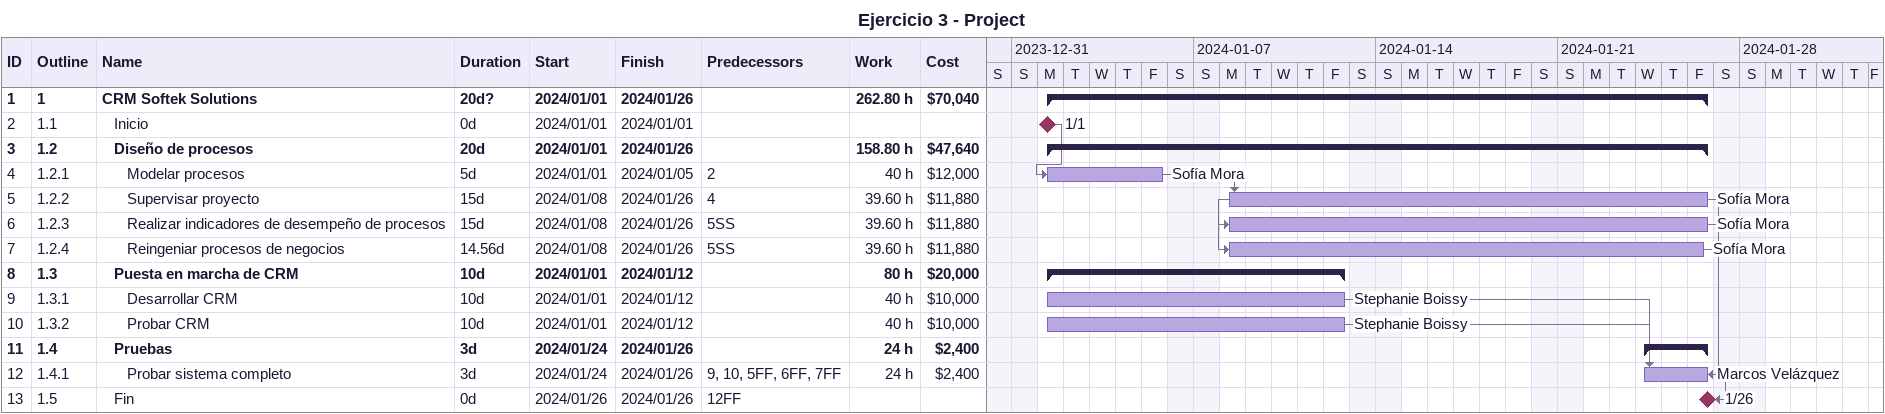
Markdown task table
Ejercicio 3 - Project

| ID | WBS | Task | Duration | Start | Finish | Predecessors | Resources | Work (h) | Cost ($) |
|---|---|---|---|---|---|---|---|---|---|
| 1 | 1 | **CRM Softek Solutions** | 20d? | 2024-01-01 | 2024-01-26 |  |  | 262.80 | 70040 |
| 2 | 1.1 | Inicio | 0d | 2024-01-01 | 2024-01-01 |  |  |  |  |
| 3 | 1.2 | **Diseño de procesos** | 20d | 2024-01-01 | 2024-01-26 |  |  | 158.80 | 47640 |
| 4 | 1.2.1 | Modelar procesos | 5d | 2024-01-01 | 2024-01-05 | 2 | Sofía Mora | 40 | 12000 |
| 5 | 1.2.2 | Supervisar proyecto | 15d | 2024-01-08 | 2024-01-26 | 4 | Sofía Mora | 39.60 | 11880 |
| 6 | 1.2.3 | Realizar indicadores de desempeño de procesos | 15d | 2024-01-08 | 2024-01-26 | 5SS | Sofía Mora | 39.60 | 11880 |
| 7 | 1.2.4 | Reingeniar procesos de negocios | 14.56d | 2024-01-08 | 2024-01-26 | 5SS | Sofía Mora | 39.60 | 11880 |
| 8 | 1.3 | **Puesta en marcha de CRM** | 10d | 2024-01-01 | 2024-01-12 |  |  | 80 | 20000 |
| 9 | 1.3.1 | Desarrollar CRM | 10d | 2024-01-01 | 2024-01-12 |  | Stephanie Boissy | 40 | 10000 |
| 10 | 1.3.2 | Probar CRM | 10d | 2024-01-01 | 2024-01-12 |  | Stephanie Boissy | 40 | 10000 |
| 11 | 1.4 | **Pruebas** | 3d | 2024-01-24 | 2024-01-26 |  |  | 24 | 2400 |
| 12 | 1.4.1 | Probar sistema completo | 3d | 2024-01-24 | 2024-01-26 | 9, 10, 5FF, 6FF, 7FF | Marcos Velázquez | 24 | 2400 |
| 13 | 1.5 | Fin | 0d | 2024-01-26 | 2024-01-26 | 12FF |  |  |  |
